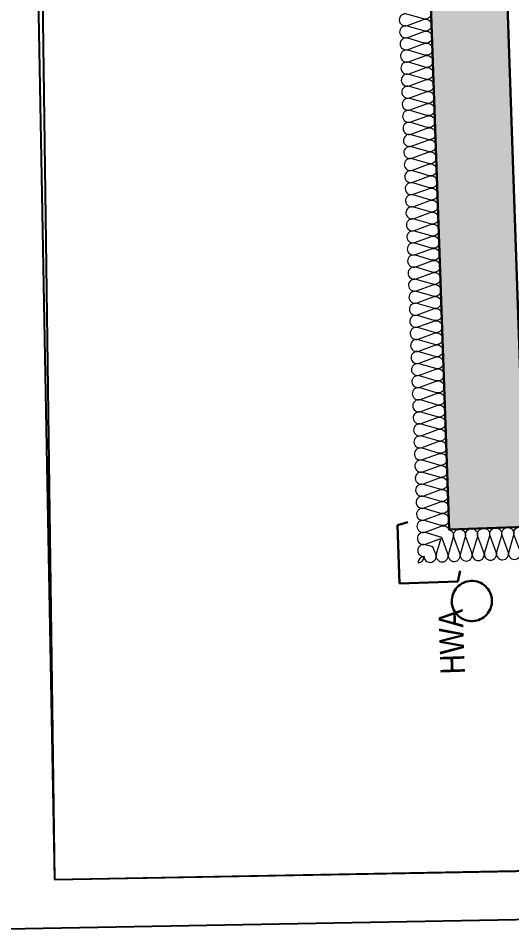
# Model space of a CAD drawing. Header units: millimetres. Extents: x 3476 to 38328, y 1439 to 26921.
# Drawn here: x 24553.6 to 24676.2, y 20668.8 to 20895.2 of the extents above; entities that cross this region are included whole.
import ezdxf

# ---------------------------------------------------------------- set-up
doc = ezdxf.new("R2010")
doc.units = ezdxf.units.MM
doc.header["$LTSCALE"] = 100
doc.header["$MEASUREMENT"] = 0
doc.layers.add('--W-KIEZEL-Z', color=5, linetype='CONTINUOUS')
doc.layers.add('A-MUUR', color=7, linetype='CONTINUOUS')
doc.layers.add('Geen', color=7, linetype='CONTINUOUS', lineweight=15)
doc.layers.add('Muren', color=7, linetype='CONTINUOUS', lineweight=30)
doc.styles.add('Arial Narrow', font='ARIALN.TTF')

# ---------------------------------------------------------------- blocks, each defined once
blk = doc.blocks.new('Groep-203')
at = {"layer": 'Geen', "color": 173, "linetype": 'Continuous', "lineweight": 5, "flags": 128}
for points in [[(-671.45, 244.49, 0.414214), (-672.95, 245.99, 0.414214)], [(-669.14, 242.18), (-668.53, 244.02, 0.511611), (-669.95, 245.99, 0.414214), (-671.45, 244.49, 0.414214)], [(-666.89, 239.93), (-665.53, 244.02, 0.511585), (-666.95, 245.99), (-666.95, 245.99, 0.511611), (-668.37, 244.02), (-667.08, 240.12)], [(-621.2, 241.99), (-620.53, 244.02, 0.511611), (-621.95, 245.99, 0.511611), (-623.37, 244.02), (-622.03, 239.96, -0.511611), (-623.45, 237.99, -0.511611), (-624.87, 239.96), (-623.53, 244.02, 0.511611), (-624.95, 245.99, 0.511611), (-626.37, 244.02), (-625.03, 239.96, -0.511611), (-626.45, 237.99, -0.511611), (-627.87, 239.96), (-626.53, 244.02, 0.511611), (-627.95, 245.99, 0.511611), (-629.37, 244.02), (-628.03, 239.96, -0.511611), (-629.45, 237.99, -0.511611), (-630.87, 239.96), (-629.53, 244.02, 0.511611), (-630.95, 245.99, 0.511611), (-632.37, 244.02), (-631.03, 239.96, -0.511611), (-632.45, 237.99, -0.511611), (-633.87, 239.96), (-632.53, 244.02, 0.511611), (-633.95, 245.99, 0.511611), (-635.37, 244.02), (-634.03, 239.96, -0.511611), (-635.45, 237.99, -0.511611), (-636.87, 239.96), (-635.53, 244.02, 0.511611), (-636.95, 245.99, 0.511611), (-638.37, 244.02), (-637.03, 239.96, -0.511611), (-638.45, 237.99, -0.511611), (-639.87, 239.96), (-638.53, 244.02, 0.511611), (-639.95, 245.99, 0.511611), (-641.37, 244.02), (-640.03, 239.96, -0.511611), (-641.45, 237.99, -0.511611), (-642.87, 239.96), (-641.53, 244.02, 0.511611), (-642.95, 245.99, 0.511611), (-644.37, 244.02), (-643.03, 239.96, -0.511611), (-644.45, 237.99, -0.511611), (-645.87, 239.96), (-644.53, 244.02, 0.511611), (-645.95, 245.99, 0.511611), (-647.37, 244.02), (-646.03, 239.96, -0.511611), (-647.45, 237.99, -0.511611), (-648.87, 239.96), (-647.53, 244.02, 0.511611), (-648.95, 245.99, 0.511611), (-650.37, 244.02), (-649.03, 239.96, -0.511611), (-650.45, 237.99, -0.511611), (-651.87, 239.96), (-650.53, 244.02, 0.511611), (-651.95, 245.99, 0.511611), (-653.37, 244.02), (-652.03, 239.96, -0.511611), (-653.45, 237.99, -0.511611), (-654.87, 239.96), (-653.53, 244.02, 0.511611), (-654.95, 245.99, 0.511611), (-656.37, 244.02), (-655.03, 239.96, -0.511611), (-656.45, 237.99, -0.511611), (-657.87, 239.96), (-656.53, 244.02, 0.511611), (-657.95, 245.99, 0.511611), (-659.37, 244.02), (-658.03, 239.96, -0.511611), (-659.45, 237.99, -0.511611), (-660.87, 239.96), (-659.53, 244.02, 0.511611), (-660.95, 245.99, 0.511611), (-662.37, 244.02), (-661.03, 239.96, -0.511611), (-662.45, 237.99, -0.511611), (-663.87, 239.96), (-662.53, 244.02, 0.511611), (-663.95, 245.99, 0.511611), (-665.37, 244.02), (-664.03, 239.96, -0.421926), (-665.02, 238.06, -0.421926)], [(-576.2, 241.99), (-575.53, 244.02, 0.511611), (-576.95, 245.99, 0.511611), (-578.37, 244.02), (-577.03, 239.96, -0.511611), (-578.45, 237.99, -0.511611), (-579.87, 239.96), (-578.53, 244.02, 0.511611), (-579.95, 245.99, 0.511611), (-581.37, 244.02), (-580.03, 239.96, -0.511611), (-581.45, 237.99, -0.511611), (-582.87, 239.96), (-581.53, 244.02, 0.511611), (-582.95, 245.99, 0.511611), (-584.37, 244.02), (-583.03, 239.96, -0.511611), (-584.45, 237.99, -0.511611), (-585.87, 239.96), (-584.53, 244.02, 0.511611), (-585.95, 245.99, 0.511611), (-587.37, 244.02), (-586.03, 239.96, -0.511611), (-587.45, 237.99, -0.511611), (-588.87, 239.96), (-587.53, 244.02, 0.511611), (-588.95, 245.99, 0.511611), (-590.37, 244.02), (-589.03, 239.96, -0.511611), (-590.45, 237.99, -0.511611), (-591.87, 239.96), (-590.53, 244.02, 0.511611), (-591.95, 245.99, 0.511611), (-593.37, 244.02), (-592.03, 239.96, -0.511611), (-593.45, 237.99, -0.511611), (-594.87, 239.96), (-593.53, 244.02, 0.511611), (-594.95, 245.99, 0.511611), (-596.37, 244.02), (-595.03, 239.96, -0.511611), (-596.45, 237.99, -0.511611), (-597.87, 239.96), (-596.53, 244.02, 0.511611), (-597.95, 245.99, 0.511611), (-599.37, 244.02), (-598.03, 239.96, -0.511611), (-599.45, 237.99, -0.511611), (-600.87, 239.96), (-599.53, 244.02, 0.511611), (-600.95, 245.99, 0.511611), (-602.37, 244.02), (-601.03, 239.96, -0.511611), (-602.45, 237.99, -0.511611), (-603.87, 239.96), (-602.53, 244.02, 0.511611), (-603.95, 245.99, 0.511611), (-605.37, 244.02), (-604.03, 239.96, -0.511611), (-605.45, 237.99, -0.511611), (-606.87, 239.96), (-605.53, 244.02, 0.511611), (-606.95, 245.99, 0.511611), (-608.37, 244.02), (-607.03, 239.96, -0.511611), (-608.45, 237.99, -0.511611), (-609.87, 239.96), (-608.53, 244.02, 0.511611), (-609.95, 245.99, 0.511611), (-611.37, 244.02), (-610.03, 239.96, -0.511611), (-611.45, 237.99, -0.511611), (-612.87, 239.96), (-611.53, 244.02, 0.511611), (-612.95, 245.99, 0.511611), (-614.37, 244.02), (-613.03, 239.96, -0.511611), (-614.45, 237.99, -0.511611), (-615.87, 239.96), (-614.53, 244.02, 0.511611), (-615.95, 245.99, 0.511611), (-617.37, 244.02), (-616.03, 239.96, -0.511611), (-617.45, 237.99, -0.511611), (-618.87, 239.96), (-617.53, 244.02, 0.511611), (-618.95, 245.99, 0.511611), (-620.37, 244.02), (-619.03, 239.96, -0.511611), (-620.45, 237.99, -0.511611), (-621.87, 239.96), (-621.2, 241.99)], [(-536.45, 237.99, -0.511611), (-537.87, 239.96), (-536.53, 244.02, 0.511611), (-537.95, 245.99, 0.511611), (-539.37, 244.02), (-538.03, 239.96, -0.511611), (-539.45, 237.99, -0.511611), (-540.87, 239.96), (-539.53, 244.02, 0.511611), (-540.95, 245.99, 0.511611), (-542.37, 244.02), (-541.03, 239.96, -0.511611), (-542.45, 237.99, -0.511611), (-543.87, 239.96), (-542.53, 244.02, 0.511611), (-543.95, 245.99, 0.511611), (-545.37, 244.02), (-544.03, 239.96, -0.511611), (-545.45, 237.99, -0.511611), (-546.87, 239.96), (-545.53, 244.02, 0.511611), (-546.95, 245.99, 0.511611), (-548.37, 244.02), (-547.03, 239.96, -0.511611), (-548.45, 237.99, -0.511611), (-549.87, 239.96), (-548.53, 244.02, 0.511611), (-549.95, 245.99, 0.511611), (-551.37, 244.02), (-550.03, 239.96, -0.511611), (-551.45, 237.99, -0.511611), (-552.87, 239.96), (-551.53, 244.02, 0.511611), (-552.95, 245.99, 0.511611), (-554.37, 244.02), (-553.03, 239.96, -0.511611), (-554.45, 237.99, -0.511611), (-555.87, 239.96), (-554.53, 244.02, 0.511611), (-555.95, 245.99, 0.511611), (-557.37, 244.02), (-556.03, 239.96, -0.511611), (-557.45, 237.99, -0.511611), (-558.87, 239.96), (-557.53, 244.02, 0.511611), (-558.95, 245.99, 0.511611), (-560.37, 244.02), (-559.03, 239.96, -0.511611), (-560.45, 237.99, -0.511611), (-561.87, 239.96), (-560.53, 244.02, 0.511611), (-561.95, 245.99, 0.511611), (-563.37, 244.02), (-562.03, 239.96, -0.511611), (-563.45, 237.99, -0.511611), (-564.87, 239.96), (-563.53, 244.02, 0.511611), (-564.95, 245.99, 0.511611), (-566.37, 244.02), (-565.03, 239.96, -0.511611), (-566.45, 237.99, -0.511611), (-567.87, 239.96), (-566.53, 244.02, 0.511611), (-567.95, 245.99, 0.511611), (-569.37, 244.02), (-568.03, 239.96, -0.511611), (-569.45, 237.99, -0.511611), (-570.87, 239.96), (-569.53, 244.02, 0.511611), (-570.95, 245.99, 0.511611), (-572.37, 244.02), (-571.03, 239.96, -0.511611), (-572.45, 237.99, -0.511611), (-573.87, 239.96), (-572.53, 244.02, 0.511611), (-573.95, 245.99, 0.511611), (-575.37, 244.02), (-574.03, 239.96, -0.511611), (-575.45, 237.99, -0.511611), (-576.87, 239.96), (-576.2, 241.99)]]:
    blk.add_lwpolyline(points, format="xyb", dxfattribs=at)
blk = doc.blocks.new('Groep-204')
at = {"layer": 'Geen', "color": 173, "linetype": 'Continuous', "lineweight": 5, "flags": 128}
for points in [[(-672.95, 245.99, 0.414214), (-671.45, 244.49, 0.414214)], [(-671.45, 244.49, 0.414214), (-672.95, 242.99, 0.511611), (-670.98, 241.57), (-669.14, 242.18)], [(-667.08, 240.12), (-670.98, 241.41, 0.511611), (-672.95, 239.99, 0.511611), (-670.98, 238.57), (-666.92, 239.91)], [(-665.02, 238.06, -0.421926), (-666.92, 237.07), (-670.98, 238.41, 0.511611), (-672.95, 236.99, 0.511611), (-670.98, 235.57), (-666.92, 236.91, -0.511611), (-664.95, 235.49, -0.511611), (-666.92, 234.07), (-670.98, 235.41, 0.511611), (-672.95, 233.99, 0.511611), (-670.98, 232.57), (-666.92, 233.91, -0.511611), (-664.95, 232.49, -0.511611), (-666.92, 231.07), (-670.98, 232.41, 0.511611), (-672.95, 230.99, 0.511611), (-670.98, 229.57), (-666.92, 230.91, -0.511611), (-664.95, 229.49, -0.511611), (-666.92, 228.07), (-670.98, 229.41, 0.511611), (-672.95, 227.99, 0.511611), (-670.98, 226.57), (-666.92, 227.91, -0.511611), (-664.95, 226.49, -0.511611), (-666.92, 225.07), (-670.98, 226.41, 0.511611), (-672.95, 224.99, 0.511611), (-670.98, 223.57), (-666.92, 224.91, -0.511611), (-664.95, 223.49, -0.511611), (-666.92, 222.07), (-670.98, 223.41, 0.511611), (-672.95, 221.99, 0.511611), (-670.98, 220.57), (-666.92, 221.91, -0.511611), (-664.95, 220.49, -0.511611), (-666.92, 219.07), (-670.98, 220.41, 0.511611), (-672.95, 218.99, 0.511611), (-670.98, 217.57), (-666.92, 218.91, -0.511611), (-664.95, 217.49, -0.511611), (-666.92, 216.07), (-670.98, 217.41, 0.511611), (-672.95, 215.99, 0.511611), (-670.98, 214.57), (-666.92, 215.91, -0.511611), (-664.95, 214.49, -0.511611), (-666.92, 213.07), (-670.98, 214.41, 0.511611), (-672.95, 212.99, 0.511611), (-670.98, 211.57), (-666.92, 212.91, -0.511611), (-664.95, 211.49, -0.511611), (-666.92, 210.07), (-670.98, 211.41, 0.511611), (-672.95, 209.99, 0.511611), (-670.98, 208.57), (-666.92, 209.91, -0.511611), (-664.95, 208.49, -0.511611), (-666.92, 207.07), (-670.98, 208.41, 0.511611), (-672.95, 206.99, 0.511611), (-670.98, 205.57), (-666.92, 206.91, -0.511611), (-664.95, 205.49, -0.511611), (-666.92, 204.07), (-670.98, 205.41, 0.511611), (-672.95, 203.99, 0.511611), (-670.98, 202.57), (-666.92, 203.91, -0.511611), (-664.95, 202.49, -0.511611), (-666.92, 201.07), (-670.98, 202.41, 0.511611), (-672.95, 200.99, 0.511611), (-670.98, 199.57), (-666.92, 200.91, -0.511611), (-664.95, 199.49, -0.511611), (-666.92, 198.07), (-670.98, 199.41, 0.511611), (-672.95, 197.99, 0.511611), (-670.98, 196.57), (-666.92, 197.91, -0.511611), (-664.95, 196.49, -0.511611), (-666.92, 195.07), (-668.95, 195.74)], [(-668.95, 195.74), (-670.98, 196.41, 0.511611), (-672.95, 194.99, 0.511611), (-670.98, 193.57), (-666.92, 194.91, -0.511611), (-664.95, 193.49, -0.511611), (-666.92, 192.07), (-670.98, 193.41, 0.511611), (-672.95, 191.99, 0.511611), (-670.98, 190.57), (-666.92, 191.91, -0.511611), (-664.95, 190.49, -0.511611), (-666.92, 189.07), (-670.98, 190.41, 0.511611), (-672.95, 188.99, 0.511611), (-670.98, 187.57), (-666.92, 188.91, -0.511611), (-664.95, 187.49, -0.511611), (-666.92, 186.07), (-670.98, 187.41, 0.511611), (-672.95, 185.99, 0.511611), (-670.98, 184.57), (-666.92, 185.91, -0.511611), (-664.95, 184.49, -0.511611), (-666.92, 183.07), (-670.98, 184.41, 0.511611), (-672.95, 182.99, 0.511611), (-670.98, 181.57), (-666.92, 182.91, -0.511611), (-664.95, 181.49, -0.511611), (-666.92, 180.07), (-670.98, 181.41, 0.511611), (-672.95, 179.99, 0.511611), (-670.98, 178.57), (-666.92, 179.91, -0.511611), (-664.95, 178.49, -0.511611), (-666.92, 177.07), (-670.98, 178.41, 0.511611), (-672.95, 176.99, 0.511611), (-670.98, 175.57), (-666.92, 176.91, -0.511611), (-664.95, 175.49, -0.511611), (-666.92, 174.07), (-670.98, 175.41, 0.511611), (-672.95, 173.99, 0.511611), (-670.98, 172.57), (-666.92, 173.91, -0.511611), (-664.95, 172.49, -0.511611), (-666.92, 171.07), (-670.98, 172.41, 0.511611), (-672.95, 170.99, 0.511611), (-670.98, 169.57), (-666.92, 170.91, -0.511611), (-664.95, 169.49, -0.511611), (-666.92, 168.07), (-670.98, 169.41, 0.511611), (-672.95, 167.99, 0.511611), (-670.98, 166.57), (-666.92, 167.91, -0.511611), (-664.95, 166.49, -0.511611), (-666.92, 165.07), (-670.98, 166.41, 0.511611), (-672.95, 164.99, 0.511611), (-670.98, 163.57), (-666.92, 164.91, -0.511611), (-664.95, 163.49, -0.511611), (-666.92, 162.07), (-670.98, 163.41, 0.511611), (-672.95, 161.99, 0.511611), (-670.98, 160.57), (-666.92, 161.91, -0.511611), (-664.95, 160.49, -0.511611), (-666.92, 159.07), (-670.98, 160.41, 0.511611), (-672.95, 158.99, 0.511611), (-670.98, 157.57), (-666.92, 158.91, -0.511611), (-664.95, 157.49, -0.511611), (-666.92, 156.07), (-670.98, 157.41, 0.511611), (-672.95, 155.99, 0.511611), (-670.98, 154.57), (-666.92, 155.91, -0.511611), (-664.95, 154.49, -0.511611), (-666.92, 153.07), (-670.98, 154.41, 0.511611), (-672.95, 152.99, 0.111853), (-672.8, 152.34, 0.111853)], [(-672.1, 151.64, 0.193963), (-670.98, 151.57), (-666.92, 152.91, -0.511611), (-664.95, 151.49, -0.511611), (-666.92, 150.07), (-670.98, 151.41, 0.155048), (-671.89, 151.43, 0.155048)], [(-669.51, 149.05), (-666.92, 149.91, -0.511611), (-664.95, 148.49, -0.511611), (-666.92, 147.07), (-667.83, 147.37)], [(-667.26, 146.8), (-666.92, 146.91, -0.511611), (-664.95, 145.49, -0.137725), (-665.17, 144.71, -0.137725)]]:
    blk.add_lwpolyline(points, format="xyb", dxfattribs=at)
blk = doc.blocks.new('Groep-206')
at = {"layer": 'Geen', "color": 7}
for name in ['Groep-203', 'Groep-204']:
    blk.add_blockref(name, (0, 0), dxfattribs=at)
blk = doc.blocks.new('Groep-219')
at = {"layer": 'Geen', "linetype": 'Continuous', "lineweight": 30}
for p, q in [((-677.92, 250.8), (-663.4, 250.8)), ((-677.92, 250.8), (-677.92, 236.28)), ((-663.4, 250.8), (-662.74, 248.17)), ((-677.92, 236.28), (-675.29, 235.62))]:
    blk.add_line(p, q, dxfattribs=at)

msp = doc.modelspace()

# ---------------------------------------------------------------- linework, layer by layer
at = {"layer": '--W-KIEZEL-Z'}
msp.add_lwpolyline([(29560.89, 20775.46), (29559.08, 20835.44), (24716.24, 20740.63), (24705.89, 21279.62), (24554.6, 21278.12), (24562.57, 20681.07)], close=True, dxfattribs=at)
at = {"layer": 'A-MUUR'}
for p, q in [((24551.57, 21280.97), (24562.57, 20681.07)), ((24562.57, 20681.07), (28759.86, 20757.99)), ((24550.79, 20668.85), (28748.09, 20745.78))]:
    msp.add_line(p, q, dxfattribs=at)
at = {"layer": 'Geen', "color": 251, "linetype": 'Continuous', "lineweight": 15}
msp.add_lwpolyline([(24679, 20787.77), (24667.91, 21105.58), (25335.5, 21128.89), (25346.6, 20811.09)], close=True, dxfattribs=at)
at = {"layer": 'Geen', "color": 30, "linetype": 'Continuous', "lineweight": 30, "flags": 128}
msp.add_lwpolyline([(24666.48, 20745.34, -0.414214), (24661.31, 20750.16, -0.414214), (24666.13, 20755.33, -0.414214), (24671.3, 20750.51, -0.414214)], format="xyb", close=True, dxfattribs=at)
at = {"layer": 'Muren', "linetype": 'Continuous'}
for p, q in [((24660.68, 20768.12), (24648.25, 21123.9)), ((24679, 20787.77), (24667.91, 21105.58)), ((24754.12, 20771.38), (24660.68, 20768.12))]:
    msp.add_line(p, q, dxfattribs=at)
at = {"layer": 'Muren', "color": 255, "linetype": 'Continuous'}
for points in [[(24679, 20787.77, 1025.03), (24660.68, 20768.12, 1025.03), (24667.91, 21105.58, 1025.03), (24648.25, 21123.9, 1025.03)], [(24772.45, 20791.04, 1025.03), (24754.12, 20771.38, 1025.03), (24679, 20787.77, 1025.03), (24660.68, 20768.12, 1025.03)]]:
    msp.add_solid(points, dxfattribs=at)

# ---------------------------------------------------------------- block references
at = {"layer": 'Geen', "color": 7, "rotation": 92.00000000000394}
for name in ['Groep-206', 'Groep-219']:
    msp.add_blockref(name, (24875.32, 21440.97), dxfattribs=at)

# ---------------------------------------------------------------- texts
at = {"layer": 'Geen', "color": 30, "insert": (24658.54, 20731.99), "char_height": 6.06, "attachment_point": 1, "rotation": 92, "line_spacing_factor": 0.967824, "style": 'Arial Narrow'}
msp.add_mtext('HWA', dxfattribs=at)

doc.saveas('drawing.dxf')
